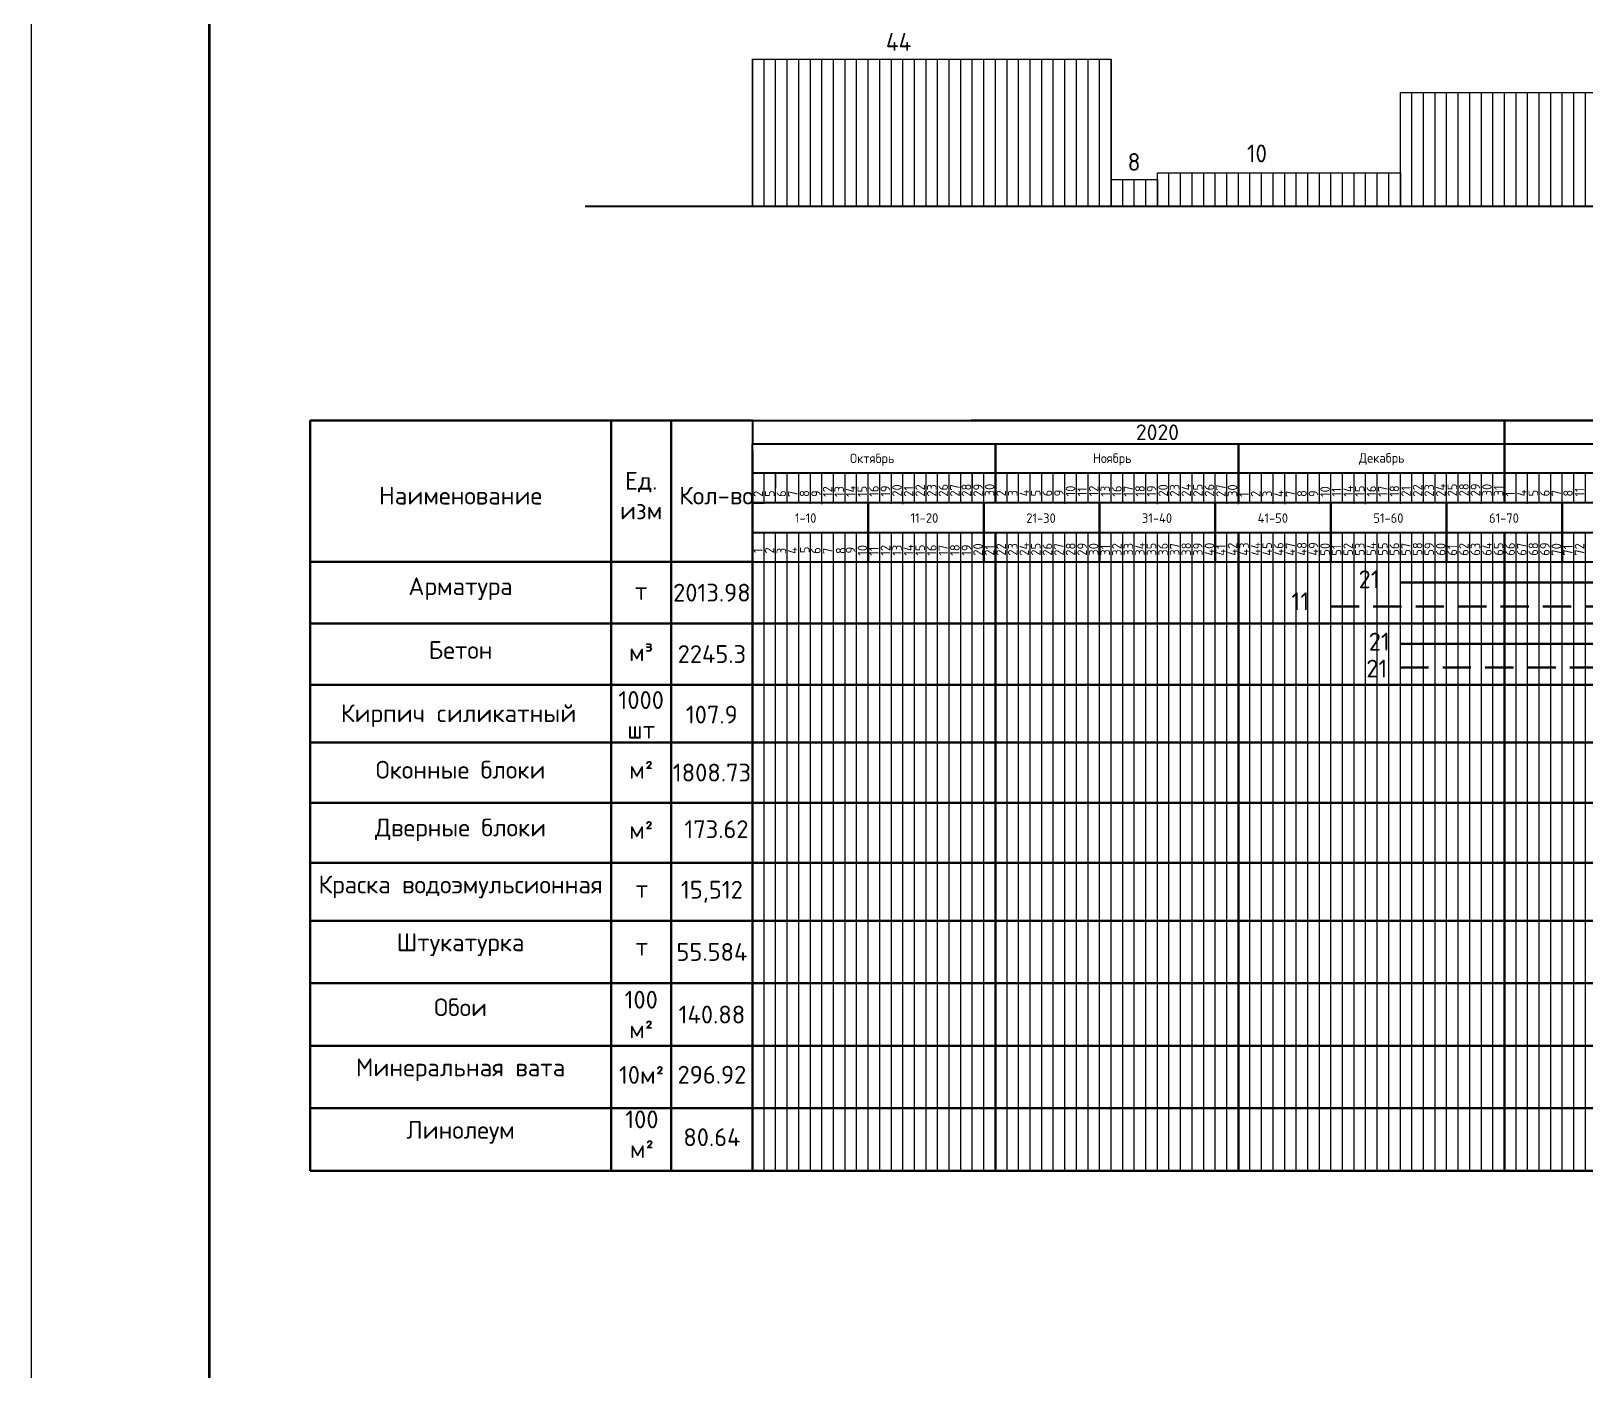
# Model space of a CAD drawing. Header units: millimetres. Extents: x -782 to 10910, y 3841 to 9763.
# Drawn here: x 3175.9 to 3350.6, y 8183.1 to 8333.7 of the extents above; entities that cross this region are included whole.
import ezdxf

# ---------------------------------------------------------------- set-up
doc = ezdxf.new("R2010")
doc.units = ezdxf.units.MM
doc.linetypes.add('HIDDEN2', pattern=[4.7625, 3.175, -1.5875])
doc.layers.add('05', color=7, linetype='Continuous', lineweight=50)
doc.layers.add('1STAIR2D', color=30, linetype='Continuous')
doc.layers.add('A0-08', color=101, linetype='Continuous')
doc.styles.add('GOST-2.304_Type-B', font='GOST_Common.ttf')
doc.styles.add('Isocpeur', font='isocpeur.ttf')
doc.styles.get("Standard").update_dxf_attribs({"font": 'isocpeur.ttf'})

msp = doc.modelspace()

# ---------------------------------------------------------------- linework, layer by layer
at = {"lineweight": 25}
for p, q in [((3256.981601, 8330.549791), (3256.981601, 8314.049791)), ((3258.281601, 8314.049791), (3258.281601, 8330.549791)), ((3259.581601, 8314.049791), (3259.581601, 8330.549791)), ((3260.881601, 8314.049791), (3260.881601, 8330.549791)), ((3262.181601, 8314.049791), (3262.181601, 8330.549791)), ((3263.481601, 8314.049791), (3263.481601, 8330.549791)), ((3264.781601, 8314.049791), (3264.781601, 8330.549791)), ((3266.081601, 8314.049791), (3266.081601, 8330.549791)), ((3267.381601, 8314.049791), (3267.381601, 8330.549791)), ((3268.681601, 8314.049791), (3268.681601, 8330.549791)), ((3269.981601, 8314.049791), (3269.981601, 8330.549791)), ((3271.281601, 8314.049791), (3271.281601, 8330.549791)), ((3272.581601, 8314.049791), (3272.581601, 8330.549791)), ((3273.881601, 8314.049791), (3273.881601, 8330.549791)), ((3275.181601, 8314.049791), (3275.181601, 8330.549791)), ((3276.481601, 8314.049791), (3276.481601, 8330.549791)), ((3277.781601, 8314.049791), (3277.781601, 8330.549791)), ((3279.081601, 8314.049791), (3279.081601, 8330.549791)), ((3280.381601, 8314.049791), (3280.381601, 8330.549791)), ((3281.681601, 8314.049791), (3281.681601, 8330.549791)), ((3282.981601, 8314.049791), (3282.981601, 8330.549791)), ((3284.281601, 8314.049791), (3284.281601, 8330.549791)), ((3285.581601, 8314.049791), (3285.581601, 8330.549791)), ((3286.881601, 8314.049791), (3286.881601, 8330.549791)), ((3288.181601, 8314.049791), (3288.181601, 8330.549791)), ((3288.181601, 8314.049791), (3288.181601, 8330.549791)), ((3289.481601, 8314.049791), (3289.481601, 8330.549791)), ((3290.781601, 8314.049791), (3290.781601, 8330.549791)), ((3292.081601, 8314.049791), (3292.081601, 8330.549791)), ((3293.381601, 8314.049791), (3293.381601, 8330.549791)), ((3294.681601, 8314.049791), (3294.681601, 8330.549791)), ((3295.981601, 8314.049791), (3295.981601, 8330.549791)), ((3297.281601, 8314.049791), (3297.281601, 8330.549791)), ((3329.781601, 8314.049791), (3329.781601, 8326.799791)), ((3331.081601, 8314.049791), (3331.081601, 8326.799791)), ((3332.381601, 8314.049791), (3332.381601, 8326.799791)), ((3333.681601, 8314.049791), (3333.681601, 8326.799791)), ((3334.981601, 8314.049791), (3334.981601, 8326.799791)), ((3336.281601, 8314.049791), (3336.281601, 8326.799791)), ((3337.581601, 8314.049791), (3337.581601, 8326.799791)), ((3338.881601, 8314.049791), (3338.881601, 8326.799791)), ((3340.181601, 8314.049791), (3340.181601, 8326.799791)), ((3341.481601, 8314.049791), (3341.481601, 8326.799791)), ((3342.781601, 8314.049791), (3342.781601, 8326.799791)), ((3344.081601, 8314.049791), (3344.081601, 8326.799791)), ((3345.381601, 8314.049791), (3345.381601, 8326.799791)), ((3346.681601, 8314.049791), (3346.681601, 8326.799791)), ((3347.981601, 8314.049791), (3347.981601, 8326.799791)), ((3349.281601, 8314.049791), (3349.281601, 8326.799791)), ((3350.581601, 8314.049791), (3350.581601, 8326.799791)), ((3298.581601, 8314.049791), (3298.581601, 8317.049791)), ((3299.881601, 8314.049791), (3299.881601, 8317.049791)), ((3301.181601, 8314.049791), (3301.181601, 8317.049791)), ((3302.481601, 8314.049791), (3302.481601, 8317.799791)), ((3303.781601, 8314.049791), (3303.781601, 8317.799791)), ((3303.781601, 8314.049791), (3303.781601, 8317.799791)), ((3305.081601, 8314.049791), (3305.081601, 8317.799791)), ((3306.381601, 8314.049791), (3306.381601, 8317.799791)), ((3307.681601, 8314.049791), (3307.681601, 8317.799791)), ((3308.981601, 8314.049791), (3308.981601, 8317.799791)), ((3310.281601, 8314.049791), (3310.281601, 8317.799791)), ((3311.581601, 8314.049791), (3311.581601, 8317.799791)), ((3312.881601, 8314.049791), (3312.881601, 8317.799791)), ((3314.181601, 8314.049791), (3314.181601, 8317.799791)), ((3315.481601, 8314.049791), (3315.481601, 8317.799791)), ((3316.781601, 8314.049791), (3316.781601, 8317.799791)), ((3318.081601, 8314.049791), (3318.081601, 8317.799791)), ((3319.381601, 8314.049791), (3319.381601, 8317.799791)), ((3320.681601, 8314.049791), (3320.681601, 8317.799791)), ((3321.981601, 8314.049791), (3321.981601, 8317.799791)), ((3323.281601, 8314.049791), (3323.281601, 8317.799791)), ((3324.581601, 8314.049791), (3324.581601, 8317.799791)), ((3325.881601, 8314.049791), (3325.881601, 8317.799791)), ((3327.181601, 8314.049791), (3327.181601, 8317.799791)), ((3328.481601, 8314.049791), (3328.481601, 8317.799791)), ((3256.982794, 8280.625068), (3256.982794, 8283.949251)), ((3258.282794, 8280.615172), (3258.282794, 8283.939354)), ((3259.582731, 8280.70434), (3259.582731, 8284.028522)), ((3260.882794, 8280.615172), (3260.882794, 8283.939354)), ((3262.182731, 8280.70434), (3262.182731, 8284.028522)), ((3262.182794, 8280.615172), (3262.182794, 8283.939354)), ((3263.482731, 8280.70434), (3263.482731, 8284.028522)), ((3263.482794, 8280.584402), (3263.482794, 8283.908584)), ((3264.782731, 8280.673569), (3264.782731, 8283.997751)), ((3264.782794, 8280.553631), (3264.782794, 8283.877813)), ((3266.082731, 8280.642798), (3266.082731, 8283.966981)), ((3267.382731, 8280.615345), (3267.382731, 8283.939527)), ((3268.682667, 8280.72207), (3268.682667, 8284.046252)), ((3269.982731, 8280.615345), (3269.982731, 8283.939527)), ((3271.282667, 8280.72207), (3271.282667, 8284.046252)), ((3271.282731, 8280.615345), (3271.282731, 8283.939527)), ((3272.582667, 8280.72207), (3272.582667, 8284.046252)), ((3272.582731, 8280.584574), (3272.582731, 8283.908756)), ((3273.882667, 8280.691299), (3273.882667, 8284.015481)), ((3273.882731, 8280.553803), (3273.882731, 8283.877986)), ((3275.182667, 8280.660528), (3275.182667, 8283.98471)), ((3276.482668, 8280.633075), (3276.482668, 8283.957257)), ((3277.782605, 8280.722242), (3277.782605, 8284.046424)), ((3279.082668, 8280.633075), (3279.082668, 8283.957257)), ((3280.382605, 8280.722242), (3280.382605, 8284.046424)), ((3280.382668, 8280.633075), (3280.382668, 8283.957257)), ((3281.682605, 8280.722242), (3281.682605, 8284.046424)), ((3281.682668, 8280.602304), (3281.682668, 8283.926486)), ((3282.982605, 8280.691471), (3282.982605, 8284.015654)), ((3282.982668, 8280.571533), (3282.982668, 8283.895716)), ((3284.282605, 8280.660701), (3284.282605, 8283.984883)), ((3285.582605, 8280.650805), (3285.582605, 8283.974987)), ((3286.882542, 8280.739972), (3286.882542, 8284.064154)), ((3288.182605, 8280.650805), (3288.182605, 8283.974987)), ((3289.482542, 8280.739972), (3289.482542, 8284.064154)), ((3289.482605, 8280.650805), (3289.482605, 8283.974987)), ((3290.782542, 8280.739972), (3290.782542, 8284.064154)), ((3290.782605, 8280.620034), (3290.782605, 8283.944216)), ((3292.082542, 8280.709201), (3292.082542, 8284.033384)), ((3292.082605, 8280.589263), (3292.082605, 8283.913446)), ((3293.382542, 8280.678431), (3293.382542, 8284.002613)), ((3294.682542, 8280.650977), (3294.682542, 8283.975159)), ((3295.982481, 8280.617242), (3295.982481, 8283.941425)), ((3297.282542, 8280.650977), (3297.282542, 8283.975159)), ((3298.582481, 8280.617242), (3298.582481, 8283.941425)), ((3298.582542, 8280.650977), (3298.582542, 8283.975159)), ((3299.882481, 8280.617242), (3299.882481, 8283.941425)), ((3299.882542, 8280.620207), (3299.882542, 8283.944389)), ((3301.182481, 8280.586472), (3301.182481, 8283.910654)), ((3301.182542, 8280.589436), (3301.182542, 8283.913618)), ((3302.482481, 8280.555701), (3302.482481, 8283.879883)), ((3303.782479, 8280.668707), (3303.782479, 8283.992889)), ((3305.082419, 8280.617415), (3305.082419, 8283.941597)), ((3306.382479, 8280.668707), (3306.382479, 8283.992889)), ((3307.682419, 8280.617415), (3307.682419, 8283.941597)), ((3307.682479, 8280.707445), (3307.682479, 8284.031627)), ((3307.682479, 8280.668707), (3307.682479, 8283.992889)), ((3308.982419, 8280.617415), (3308.982419, 8283.941597)), ((3308.982479, 8280.637937), (3308.982479, 8283.962119)), ((3310.282419, 8280.586644), (3310.282419, 8283.910827)), ((3310.282479, 8280.615172), (3310.282479, 8283.939354)), ((3311.582419, 8280.555874), (3311.582419, 8283.880056)), ((3312.882479, 8280.615172), (3312.882479, 8283.939354)), ((3314.182355, 8280.635145), (3314.182355, 8283.959327)), ((3314.182479, 8280.615172), (3314.182479, 8283.939354)), ((3315.482479, 8280.584402), (3315.482479, 8283.908584)), ((3316.782355, 8280.635145), (3316.782355, 8283.959327)), ((3316.782479, 8280.553631), (3316.782479, 8283.877813)), ((3318.082355, 8280.635145), (3318.082355, 8283.959327)), ((3319.382355, 8280.604374), (3319.382355, 8283.928557)), ((3319.382416, 8280.615345), (3319.382416, 8283.939527)), ((3320.682355, 8280.573604), (3320.682355, 8283.897786)), ((3321.982416, 8280.615345), (3321.982416, 8283.939527)), ((3323.282292, 8280.652875), (3323.282292, 8283.977057)), ((3323.282416, 8280.615345), (3323.282416, 8283.939527)), ((3324.582416, 8280.584574), (3324.582416, 8283.908756)), ((3325.882292, 8280.652875), (3325.882292, 8283.977057)), ((3325.882416, 8280.553803), (3325.882416, 8283.877986)), ((3327.182292, 8280.652875), (3327.182292, 8283.977057)), ((3328.482292, 8280.622104), (3328.482292, 8283.946286)), ((3328.482353, 8280.633075), (3328.482353, 8283.957257)), ((3329.782292, 8280.591334), (3329.782292, 8283.915516)), ((3331.082353, 8280.633075), (3331.082353, 8283.957257)), ((3332.38223, 8280.653047), (3332.38223, 8283.97723)), ((3332.382353, 8280.633075), (3332.382353, 8283.957257)), ((3333.682353, 8280.602304), (3333.682353, 8283.926486)), ((3334.98223, 8280.653047), (3334.98223, 8283.97723)), ((3334.982353, 8280.571533), (3334.982353, 8283.895716)), ((3336.28223, 8280.653047), (3336.28223, 8283.97723)), ((3337.58223, 8280.622277), (3337.58223, 8283.946459)), ((3337.58229, 8280.650805), (3337.58229, 8283.974987)), ((3338.88223, 8280.591506), (3338.88223, 8283.915688)), ((3340.18229, 8280.650805), (3340.18229, 8283.974987)), ((3341.482167, 8280.670777), (3341.482167, 8283.99496)), ((3341.48229, 8280.650805), (3341.48229, 8283.974987)), ((3342.78229, 8280.620034), (3342.78229, 8283.944216)), ((3344.082167, 8280.670777), (3344.082167, 8283.99496)), ((3344.08229, 8280.589263), (3344.08229, 8283.913446)), ((3345.382167, 8280.670777), (3345.382167, 8283.99496)), ((3346.682167, 8280.640007), (3346.682167, 8283.964189)), ((3346.682227, 8280.650977), (3346.682227, 8283.975159)), ((3347.982167, 8280.609236), (3347.982167, 8283.933418)), ((3349.282227, 8280.650977), (3349.282227, 8283.975159)), ((3350.582105, 8280.618278), (3350.582105, 8283.94246)), ((3350.582227, 8280.650977), (3350.582227, 8283.975159)), ((3256.981601, 8280.645943), (3258.281601, 8280.645943)), ((3256.981601, 8277.352531), (3258.281601, 8277.352531)), ((3256.981601, 8277.337146), (3256.981601, 8205.604193)), ((3258.281601, 8274.028349), (3258.281601, 8277.352531)), ((3258.281601, 8274.028349), (3258.281601, 8277.352531)), ((3258.281601, 8205.604197), (3258.281601, 8277.337146)), ((3259.581601, 8274.028349), (3259.581601, 8277.352531)), ((3259.581601, 8274.028349), (3259.581601, 8277.352531)), ((3259.581601, 8205.604202), (3259.581601, 8277.337146)), ((3260.881601, 8274.028349), (3260.881601, 8277.367917)), ((3260.881601, 8205.604207), (3260.881601, 8277.337146)), ((3262.181601, 8274.012964), (3262.181601, 8277.337146)), ((3262.181601, 8274.012964), (3262.181601, 8277.337146)), ((3262.181601, 8205.604212), (3262.181601, 8277.337146)), ((3263.481601, 8274.012964), (3263.481601, 8277.337146)), ((3263.481601, 8274.012964), (3263.481601, 8277.337146)), ((3263.481601, 8205.604217), (3263.481601, 8277.337146)), ((3264.781601, 8274.012964), (3264.781601, 8277.352531)), ((3264.781601, 8205.604221), (3264.781601, 8277.337146)), ((3266.081601, 8274.028349), (3266.081601, 8277.352531)), ((3266.081601, 8274.028349), (3266.081601, 8277.352531)), ((3266.081601, 8205.604226), (3266.081601, 8277.337146)), ((3267.381601, 8274.028349), (3267.381601, 8277.352531)), ((3267.381601, 8274.028349), (3267.381601, 8277.352531)), ((3267.381601, 8205.604231), (3267.381601, 8277.337146)), ((3268.681601, 8274.028349), (3268.681601, 8277.367917)), ((3268.681601, 8205.604236), (3268.681601, 8277.337146)), ((3269.981601, 8274.028349), (3269.981601, 8277.352531)), ((3269.981601, 8205.604241), (3269.981601, 8277.337146)), ((3271.281601, 8274.028349), (3271.281601, 8277.352531)), ((3271.281601, 8274.028349), (3271.281601, 8277.352531)), ((3271.281601, 8205.604246), (3271.281601, 8277.337146)), ((3272.581601, 8274.028349), (3272.581601, 8277.367917)), ((3272.581601, 8205.60425), (3272.581601, 8277.337146)), ((3273.881601, 8274.028349), (3273.881601, 8277.352531)), ((3273.881601, 8274.028349), (3273.881601, 8277.352531)), ((3273.881601, 8205.604255), (3273.881601, 8277.337146)), ((3275.181601, 8274.028349), (3275.181601, 8277.352531)), ((3275.181601, 8274.028349), (3275.181601, 8277.352531)), ((3275.181601, 8205.60426), (3275.181601, 8277.337146)), ((3276.481601, 8274.028349), (3276.481601, 8277.367917)), ((3276.481601, 8205.604265), (3276.481601, 8277.337146)), ((3277.781601, 8274.028349), (3277.781601, 8277.352531)), ((3277.781601, 8274.028349), (3277.781601, 8277.352531)), ((3277.781601, 8205.60427), (3277.781601, 8277.337146)), ((3279.081601, 8274.028349), (3279.081601, 8277.352531)), ((3279.081601, 8274.028349), (3279.081601, 8277.352531)), ((3279.081601, 8205.604274), (3279.081601, 8277.337146)), ((3280.381601, 8274.028349), (3280.381601, 8277.367917)), ((3280.381601, 8205.604279), (3280.381601, 8277.337146)), ((3281.681601, 8274.012964), (3281.681601, 8277.337146)), ((3281.681601, 8274.012964), (3281.681601, 8277.337146)), ((3281.681601, 8205.604284), (3281.681601, 8277.337146)), ((3282.981601, 8274.012964), (3282.981601, 8277.337146)), ((3282.981601, 8205.604289), (3282.981601, 8277.337146)), ((3284.281601, 8274.012964), (3284.281601, 8277.352531)), ((3284.281601, 8205.604294), (3284.281601, 8277.337146)), ((3285.581601, 8205.604299), (3285.581601, 8277.337146)), ((3285.581601, 8273.997579), (3285.581601, 8277.321761)), ((3285.581601, 8273.997579), (3285.581601, 8277.321761)), ((3286.881601, 8205.604303), (3286.881601, 8277.337146)), ((3286.881601, 8273.997579), (3286.881601, 8277.321761)), ((3286.881601, 8273.997579), (3286.881601, 8277.321761)), ((3288.181601, 8273.997579), (3288.181601, 8277.337146)), ((3288.181601, 8205.604308), (3288.181601, 8277.337146)), ((3288.181601, 8205.604308), (3288.181601, 8277.337146)), ((3289.481601, 8274.012964), (3289.481601, 8277.337146)), ((3289.481601, 8274.012964), (3289.481601, 8277.337146)), ((3289.481601, 8205.604313), (3289.481601, 8277.337146)), ((3290.781601, 8274.012964), (3290.781601, 8277.337146)), ((3290.781601, 8274.012964), (3290.781601, 8277.337146)), ((3290.781601, 8205.604318), (3290.781601, 8277.337146)), ((3292.081601, 8274.012964), (3292.081601, 8277.352531)), ((3292.081601, 8205.604323), (3292.081601, 8277.337146)), ((3293.381601, 8274.012964), (3293.381601, 8277.337146)), ((3293.381601, 8274.012964), (3293.381601, 8277.337146)), ((3293.381601, 8205.604327), (3293.381601, 8277.337146)), ((3294.681601, 8274.012964), (3294.681601, 8277.337146)), ((3294.681601, 8274.012964), (3294.681601, 8277.337146)), ((3294.681601, 8205.604332), (3294.681601, 8277.337146)), ((3295.981601, 8205.604337), (3295.981601, 8277.337146)), ((3297.281601, 8274.012964), (3297.281601, 8277.337146)), ((3297.281601, 8274.012964), (3297.281601, 8277.337146)), ((3297.281601, 8205.604342), (3297.281601, 8277.337146)), ((3298.581601, 8274.012964), (3298.581601, 8277.337146)), ((3298.581601, 8274.012964), (3298.581601, 8277.337146)), ((3298.581601, 8205.604347), (3298.581601, 8277.337146)), ((3299.881601, 8274.012964), (3299.881601, 8277.352531)), ((3299.881601, 8205.604352), (3299.881601, 8277.337146)), ((3301.181601, 8274.012964), (3301.181601, 8277.337146)), ((3301.181601, 8274.012964), (3301.181601, 8277.337146)), ((3301.181601, 8205.604356), (3301.181601, 8277.337146)), ((3302.481601, 8274.012964), (3302.481601, 8277.337146)), ((3302.481601, 8274.012964), (3302.481601, 8277.337146)), ((3302.481601, 8205.604361), (3302.481601, 8277.337146)), ((3303.781601, 8274.012964), (3303.781601, 8277.352531)), ((3303.781601, 8205.604366), (3303.781601, 8277.337146)), ((3303.781601, 8205.604366), (3303.781601, 8277.337146)), ((3305.081601, 8205.604371), (3305.081601, 8277.337146)), ((3305.081601, 8273.997579), (3305.081601, 8277.321761)), ((3305.081601, 8273.997579), (3305.081601, 8277.321761)), ((3306.381601, 8205.604376), (3306.381601, 8277.337146)), ((3306.381601, 8273.997579), (3306.381601, 8277.321761)), ((3306.381601, 8273.997579), (3306.381601, 8277.321761)), ((3307.681601, 8273.997579), (3307.681601, 8277.337146)), ((3307.681601, 8205.60438), (3307.681601, 8277.337146)), ((3308.981601, 8205.604385), (3308.981601, 8277.337146)), ((3308.981601, 8273.982193), (3308.981601, 8277.306375)), ((3310.281601, 8205.60439), (3310.281601, 8277.337146)), ((3310.281601, 8273.982193), (3310.281601, 8277.306375)), ((3310.281601, 8273.982193), (3310.281601, 8277.306375)), ((3311.581601, 8205.604395), (3311.581601, 8277.337146)), ((3311.581601, 8273.982193), (3311.581601, 8277.321761)), ((3312.881601, 8205.6044), (3312.881601, 8277.337146)), ((3312.881601, 8273.997579), (3312.881601, 8277.321761)), ((3312.881601, 8273.997579), (3312.881601, 8277.321761)), ((3314.181601, 8205.604405), (3314.181601, 8277.337146)), ((3314.181601, 8273.997579), (3314.181601, 8277.321761)), ((3314.181601, 8273.997579), (3314.181601, 8277.321761)), ((3315.481601, 8273.997579), (3315.481601, 8277.337146)), ((3315.481601, 8205.604409), (3315.481601, 8277.337146)), ((3316.781601, 8205.604414), (3316.781601, 8277.337146)), ((3316.781601, 8273.997579), (3316.781601, 8277.321761)), ((3316.781601, 8273.997579), (3316.781601, 8277.321761)), ((3318.081601, 8205.604419), (3318.081601, 8277.337146)), ((3318.081601, 8273.997579), (3318.081601, 8277.321761)), ((3318.081601, 8273.997579), (3318.081601, 8277.321761)), ((3319.381601, 8273.997579), (3319.381601, 8277.337146)), ((3319.381601, 8205.604424), (3319.381601, 8277.337146)), ((3320.681601, 8205.604429), (3320.681601, 8277.337146)), ((3320.681601, 8273.997579), (3320.681601, 8277.321761)), ((3320.681601, 8273.997579), (3320.681601, 8277.321761)), ((3321.981601, 8205.604433), (3321.981601, 8277.337146)), ((3321.981601, 8273.997579), (3321.981601, 8277.321761)), ((3323.281601, 8273.997579), (3323.281601, 8277.337146)), ((3323.281601, 8205.604438), (3323.281601, 8277.337146)), ((3324.581601, 8205.604443), (3324.581601, 8277.337146)), ((3324.581601, 8273.997579), (3324.581601, 8277.321761)), ((3324.581601, 8273.997579), (3324.581601, 8277.321761)), ((3325.881601, 8205.604448), (3325.881601, 8277.337146)), ((3325.881601, 8273.997579), (3325.881601, 8277.321761)), ((3325.881601, 8273.997579), (3325.881601, 8277.321761)), ((3327.181601, 8273.997579), (3327.181601, 8277.337146)), ((3327.181601, 8205.604453), (3327.181601, 8277.337146)), ((3328.481601, 8274.028349), (3328.481601, 8277.352531)), ((3328.481601, 8274.028349), (3328.481601, 8277.352531)), ((3328.481601, 8205.604458), (3328.481601, 8277.337146)), ((3329.781601, 8274.028349), (3329.781601, 8277.352531)), ((3329.781601, 8274.028349), (3329.781601, 8277.352531)), ((3329.781601, 8205.604462), (3329.781601, 8277.337146)), ((3331.081601, 8274.028349), (3331.081601, 8277.367917)), ((3331.081601, 8205.604467), (3331.081601, 8277.337146)), ((3332.381601, 8274.012964), (3332.381601, 8277.337146)), ((3332.381601, 8274.012964), (3332.381601, 8277.337146)), ((3332.381601, 8205.604472), (3332.381601, 8277.337146)), ((3333.681601, 8274.012964), (3333.681601, 8277.337146)), ((3333.681601, 8274.012964), (3333.681601, 8277.337146)), ((3333.681601, 8205.604477), (3333.681601, 8277.337146)), ((3334.981601, 8205.604482), (3334.981601, 8277.337146)), ((3336.281601, 8274.028349), (3336.281601, 8277.352531)), ((3336.281601, 8274.028349), (3336.281601, 8277.352531)), ((3336.281601, 8205.604486), (3336.281601, 8277.337146)), ((3337.581601, 8274.028349), (3337.581601, 8277.352531)), ((3337.581601, 8274.028349), (3337.581601, 8277.352531)), ((3337.581601, 8205.604491), (3337.581601, 8277.337146)), ((3338.881601, 8274.028349), (3338.881601, 8277.367917)), ((3338.881601, 8205.604496), (3338.881601, 8277.337146)), ((3340.181601, 8274.028349), (3340.181601, 8277.352531)), ((3340.181601, 8274.028349), (3340.181601, 8277.352531)), ((3340.181601, 8205.604501), (3340.181601, 8277.337146)), ((3341.481601, 8274.028349), (3341.481601, 8277.352531)), ((3341.481601, 8274.028349), (3341.481601, 8277.352531)), ((3341.481601, 8205.604506), (3341.481601, 8277.337146)), ((3342.781601, 8274.028349), (3342.781601, 8277.367917)), ((3342.781601, 8205.604511), (3342.781601, 8277.337146)), ((3344.081601, 8274.028349), (3344.081601, 8277.352531)), ((3344.081601, 8274.028349), (3344.081601, 8277.352531)), ((3344.081601, 8205.604515), (3344.081601, 8277.337146)), ((3345.381601, 8274.028349), (3345.381601, 8277.352531)), ((3345.381601, 8274.028349), (3345.381601, 8277.352531)), ((3345.381601, 8205.60452), (3345.381601, 8277.337146)), ((3346.681601, 8274.028349), (3346.681601, 8277.367917)), ((3346.681601, 8205.604525), (3346.681601, 8277.337146)), ((3347.981601, 8274.028349), (3347.981601, 8277.352531)), ((3347.981601, 8205.60453), (3347.981601, 8277.337146)), ((3349.281601, 8274.028349), (3349.281601, 8277.352531)), ((3349.281601, 8274.028349), (3349.281601, 8277.352531)), ((3349.281601, 8205.604535), (3349.281601, 8277.337146)), ((3350.581601, 8274.028349), (3350.581601, 8277.367917)), ((3350.581601, 8205.604539), (3350.581601, 8277.337146))]:
    msp.add_line(p, q, dxfattribs=at)
at = {"lineweight": -3}
for p, q in [((3256.981601, 8314.049791), (3256.981601, 8330.549791)), ((3256.981601, 8330.549791), (3297.281601, 8330.549791)), ((3297.281601, 8330.549791), (3297.281601, 8314.049791)), ((3329.781601, 8314.049791), (3329.781601, 8326.799791)), ((3329.781601, 8326.799791), (3392.181601, 8326.799791)), ((3297.281601, 8314.049791), (3297.281601, 8317.049791)), ((3297.281601, 8317.049791), (3302.481601, 8317.049791)), ((3302.481601, 8314.049791), (3302.481601, 8317.799791)), ((3302.481601, 8317.799791), (3329.781601, 8317.799791)), ((3302.481601, 8317.049791), (3302.481601, 8314.049791)), ((3329.781601, 8317.799791), (3329.781601, 8314.049791)), ((3256.982794, 8280.738216), (3256.983574, 8284.057884)), ((3258.282731, 8280.73511), (3258.282667, 8284.061637)), ((3259.582794, 8280.645943), (3259.583574, 8283.965612)), ((3260.882731, 8280.73511), (3260.883511, 8284.054779)), ((3266.082731, 8280.663673), (3266.082667, 8283.9902)), ((3267.382667, 8280.75284), (3267.382604, 8284.079367)), ((3268.682731, 8280.646115), (3268.683511, 8283.965784)), ((3269.982667, 8280.75284), (3269.983448, 8284.072509)), ((3275.182668, 8280.663845), (3275.182605, 8283.990372)), ((3276.482604, 8280.77057), (3276.482541, 8284.097097)), ((3277.782668, 8280.663845), (3277.783448, 8283.983514)), ((3279.082605, 8280.753013), (3279.083385, 8284.072681)), ((3281.682668, 8280.676886), (3281.683449, 8283.996555)), ((3284.282605, 8280.681575), (3284.282542, 8284.008102)), ((3285.582542, 8280.770743), (3285.582479, 8284.09727)), ((3286.882605, 8280.681575), (3286.883385, 8284.001244)), ((3288.182542, 8280.770743), (3288.183322, 8284.090411)), ((3293.382542, 8280.699305), (3293.382479, 8284.025832)), ((3294.682479, 8280.788473), (3294.682416, 8284.115)), ((3294.682542, 8280.712519), (3294.683322, 8284.032187)), ((3295.982542, 8280.681748), (3295.983322, 8284.001417)), ((3297.282481, 8280.648013), (3297.283262, 8283.967682)), ((3302.482479, 8280.699478), (3302.482416, 8284.026005)), ((3303.782418, 8280.665743), (3303.782355, 8283.99227)), ((3305.082479, 8280.699478), (3305.083259, 8284.019147)), ((3306.382419, 8280.648186), (3306.383199, 8283.967854)), ((3307.682479, 8280.68192), (3307.68326, 8284.001589)), ((3308.982479, 8280.738216), (3308.983259, 8284.057884)), ((3311.582479, 8280.645943), (3311.583259, 8283.965612)), ((3312.882355, 8280.665916), (3312.882292, 8283.992442)), ((3315.482355, 8280.665916), (3315.483136, 8283.985584)), ((3318.082416, 8280.663673), (3318.082353, 8283.9902)), ((3320.682416, 8280.646115), (3320.683197, 8283.965784)), ((3321.982292, 8280.683646), (3321.982229, 8284.010172)), ((3324.582292, 8280.683646), (3324.583073, 8284.003314)), ((3327.182353, 8280.663845), (3327.18229, 8283.990372)), ((3329.782353, 8280.663845), (3329.783134, 8283.983514)), ((3331.082229, 8280.701376), (3331.082166, 8284.027902)), ((3333.68223, 8280.683818), (3333.68301, 8284.003487)), ((3333.682353, 8280.676886), (3333.683134, 8283.996555)), ((3336.28229, 8280.681575), (3336.282227, 8284.008102)), ((3338.88229, 8280.681575), (3338.883071, 8284.001244)), ((3340.182167, 8280.701548), (3340.182104, 8284.028075)), ((3342.782167, 8280.701548), (3342.782947, 8284.021217)), ((3345.382227, 8280.699305), (3345.382164, 8284.025832)), ((3346.682227, 8280.712519), (3346.683008, 8284.032187)), ((3347.982227, 8280.681748), (3347.983008, 8284.001417)), ((3349.282104, 8280.719278), (3349.28204, 8284.045805))]:
    msp.add_line(p, q, dxfattribs=at)
at = {"color": 0, "lineweight": 40, "ltscale": 0.01}
msp.add_line((3238.178816, 8314.049791), (3974.24584, 8314.049791), dxfattribs=at)
at = {"lineweight": 50}
for p, q in [((3207.26283, 8289.948506), (3256.981601, 8289.948506)), ((3207.263117, 8289.948506), (3207.263117, 8205.604008)), ((3241.088115, 8289.948506), (3241.088115, 8205.604008)), ((3247.853172, 8289.948506), (3247.853172, 8205.604008)), ((3341.482254, 8280.697258), (3341.482254, 8289.948506)), ((3284.282605, 8280.652692), (3284.282605, 8287.312206)), ((3311.583347, 8280.66791), (3311.583347, 8287.327425)), ((3256.981601, 8205.604193), (3256.981601, 8286.655094)), ((3256.981601, 8205.604193), (3256.981601, 8284.883558)), ((3256.981601, 8280.320204), (3256.981601, 8205.604008)), ((3269.981601, 8274.028349), (3269.981601, 8280.645943)), ((3282.981601, 8274.012964), (3282.981601, 8280.645943)), ((3295.981601, 8274.012964), (3295.981601, 8280.645943)), ((3308.981601, 8273.982193), (3308.981601, 8280.645943)), ((3321.981601, 8273.997579), (3321.981601, 8280.645943)), ((3334.981601, 8274.012964), (3334.981601, 8280.645943)), ((3347.981601, 8274.028349), (3347.981601, 8280.645943)), ((3284.281601, 8277.337146), (3284.282883, 8205.604294)), ((3311.582345, 8277.337146), (3311.583626, 8205.604294)), ((3341.481288, 8277.337146), (3341.482569, 8205.604294)), ((3207.26283, 8274.043735), (3256.981601, 8274.043735)), ((3329.781601, 8271.723665), (3671.681601, 8271.723665)), ((3207.263072, 8267.141568), (3997.981601, 8267.144808)), ((3329.78163, 8264.837386), (3671.68163, 8264.837386)), ((3207.263041, 8260.239402), (3997.981601, 8260.239402)), ((3207.263072, 8253.748564), (3997.981601, 8253.748564)), ((3207.263072, 8246.983507), (3997.981601, 8246.983507)), ((3207.263072, 8240.21845), (3997.981601, 8240.22138)), ((3207.263072, 8240.21845), (3997.981601, 8240.22138)), ((3207.263072, 8233.716445), (3997.981601, 8233.716445)), ((3207.263072, 8226.688336), (3997.981601, 8226.691275)), ((3207.263072, 8226.688336), (3997.981601, 8226.691275)), ((3207.263072, 8219.660227), (3997.981601, 8219.660227)), ((3207.263072, 8219.660227), (3997.981601, 8219.660227)), ((3207.263072, 8212.632118), (3997.981601, 8212.635048)), ((3207.263072, 8212.632118), (3997.981601, 8212.635048)), ((3207.263072, 8212.632118), (3997.981601, 8212.632118)), ((3207.26283, 8205.604008), (3997.981601, 8205.606947)), ((3207.26283, 8205.604008), (3997.981601, 8205.606947)), ((3207.26283, 8205.604008), (3997.981601, 8205.606947)), ((3207.26283, 8205.604008), (3997.981601, 8205.606947))]:
    msp.add_line(p, q, dxfattribs=at)
at = {"lineweight": 30}
msp.add_line((3256.981601, 8274.043735), (3256.981601, 8265.089911), dxfattribs=at)
at = {"linetype": 'HIDDEN2', "lineweight": 50}
for p, q in [((3321.981601, 8269.053034), (3666.481601, 8269.053034)), ((3329.781601, 8262.166755), (3671.681601, 8262.166755))]:
    msp.add_line(p, q, dxfattribs=at)
at = {"layer": '05'}
msp.add_line((3281.548041, 8289.948506), (3410.631699, 8289.948506), dxfattribs=at)
at = {"layer": '1STAIR2D', "color": 0}
msp.add_line((3175.912801, 8626.512194), (3175.912801, 8032.512194), dxfattribs=at)
at = {"layer": '1STAIR2D', "color": 0, "lineweight": 100}
msp.add_line((3195.912801, 8621.512194), (3195.912801, 8037.512194), dxfattribs=at)
at = {"layer": 'A0-08', "color": 0, "lineweight": 40}
for p, q in [((3256.981601, 8289.948506), (3256.981601, 8287.327425)), ((3256.981601, 8289.948506), (3997.981601, 8289.948506)), ((3256.981601, 8289.948506), (3997.981601, 8289.948506)), ((3281.548041, 8289.948506), (3997.981601, 8289.948506)), ((3310.466995, 8289.948506), (3997.981601, 8289.948506)), ((3256.981601, 8280.645943), (3256.981601, 8287.327425)), ((3256.981601, 8287.327425), (3997.981601, 8287.327425)), ((3256.981601, 8274.043735), (3256.981601, 8283.95474)), ((3256.983574, 8284.057884), (3997.983574, 8284.057884)), ((3256.981601, 8280.645943), (3256.981601, 8277.337146)), ((3256.982794, 8280.738216), (3997.982794, 8280.738216)), ((3256.981601, 8277.352531), (3256.981601, 8274.043735)), ((3256.981601, 8277.337146), (3997.981601, 8277.337146)), ((3256.981601, 8274.043735), (3997.981601, 8274.043735))]:
    msp.add_line(p, q, dxfattribs=at)
at = {"layer": 'A0-08', "color": 0, "lineweight": 25}
for p, q in [((3256.981601, 8277.337146), (3258.691574, 8277.337146)), ((3256.981601, 8277.337146), (3258.691574, 8277.337146)), ((3257.559201, 8277.337146), (3259.269173, 8277.337146)), ((3256.981601, 8274.043735), (3258.691574, 8274.043735)), ((3256.981601, 8274.043735), (3258.691574, 8274.043735)), ((3257.559201, 8274.043735), (3259.269173, 8274.043735)), ((3275.791299, 8274.043735), (3552.806852, 8274.043735)), ((3275.791299, 8274.028349), (3552.806852, 8274.028349)), ((3283.542234, 8274.043735), (3552.806852, 8274.043735)), ((3283.542234, 8274.028349), (3552.806852, 8274.028349)), ((3294.600997, 8274.043735), (3295.455984, 8274.043735)), ((3294.600997, 8274.028349), (3295.455984, 8274.028349)), ((3311.254281, 8274.043735), (3552.806852, 8274.043735)), ((3311.254281, 8274.043735), (3552.806852, 8274.043735)), ((3311.254281, 8274.028349), (3552.806852, 8274.028349)), ((3311.254281, 8274.028349), (3552.806852, 8274.028349)), ((3349.200997, 8274.043735), (3350.055984, 8274.043735)), ((3349.200997, 8274.028349), (3350.055984, 8274.028349))]:
    msp.add_line(p, q, dxfattribs=at)

# ---------------------------------------------------------------- texts
msp.add_text('2020', height=1.7683557).set_placement((3300.067027, 8287.734737))
at = {"char_height": 2, "attachment_point": 5, "style": 'Isocpeur'}
for s, insert, width in [('{\\C256;Ед.\\Pизм}', (3244.470644, 8281.501029), 6.76505694), ('{\\C256;Наименование}', (3224.175473, 8281.501029), 33.82528471), ('{\\C256;Кол-во}', (3252.926965, 8281.501029), 10.14758541), ('Арматура', (3224.175428, 8271.051938), 33.82528471), ('2013.98', (3252.417366, 8270.592735), 9.12847165), ('т', (3244.470599, 8270.798315), 6.76505694), ('{\\C256;Бетон}', (3224.175473, 8264.149771), 33.82528471), ('{\\C256;м³}', (3244.470644, 8263.896149), 6.76505694), ('2245.3', (3252.417387, 8263.69067), 9.12842924), ('1000\\Pшт', (3244.4707, 8256.856873), 6.76505694), ('107.9', (3252.402349, 8256.882269), 9.15850518), ('Оконные блоки', (3224.175428, 8250.686982), 33.82528471), ('{\\C256;м²}', (3244.470599, 8250.686982), 6.76505694), ('1808.73', (3252.417364, 8250.366035), 9.12847381), ('Дверные блоки', (3224.175428, 8243.921925), 33.82528471), ('м²', (3244.470599, 8243.921912), 6.76505694), ('173.62', (3252.92692, 8244.002521), 10.14758541), ('Краска водоэмульсионная', (3224.175584, 8237.516532), 33.82528471), ('т', (3244.546898, 8237.306662), 6.76505694), ('Штукатурка', (3224.175584, 8231.014527), 33.82528471), ('т', (3244.546898, 8230.804658), 6.76505694), ('100 м²', (3244.470644, 8223.174344), 6.76505694), ('Обои', (3224.175634, 8223.986418), 33.82528471), ('Минеральная вата', (3224.175539, 8216.958309), 33.82528471), ('10м²', (3244.50875, 8216.381618), 6.8412693), ('100 м²', (3244.547, 8209.72033), 6.76505694), ('Линолеум', (3224.175686, 8209.930199), 33.82528471)]:
    msp.add_mtext(s, dxfattribs=dict(at, insert=insert, width=width))
at = {"char_height": 2, "width": 12.36883474, "attachment_point": 5}
for s, insert in [('21', (3326.272934, 8272.096324)), ('11', (3318.541178, 8269.62141)), ('21', (3327.412358, 8265.090877)), ('21', (3327.129573, 8262.059128))]:
    msp.add_mtext(s, dxfattribs=dict(at, insert=insert))
at = {"color": 85, "true_color": 0x58ba48, "insert": (3223.951114, 8256.76883), "char_height": 2, "width": 33.82528471, "attachment_point": 5, "style": 'Isocpeur'}
msp.add_mtext('{\\C256;Кирпич cиликатный}', dxfattribs=at)
at = {"lineweight": 20, "char_height": 2, "attachment_point": 5, "style": 'Isocpeur'}
for s, insert, width in [('15,512', (3252.417387, 8236.967523), 9.12842924), ('55.584', (3252.417388, 8230.202558), 9.1284312), ('140.88', (3252.417437, 8223.174357), 9.12842924), ('296.92', (3252.417342, 8216.4093), 9.12842924), ('80.64', (3252.417489, 8209.38119), 9.12842924)]:
    msp.add_mtext(s, dxfattribs=dict(at, insert=insert, width=width))
at = {"layer": 'A0-08', "color": 0, "lineweight": 25, "style": 'GOST-2.304_Type-B'}
for s, p in [('Октябрь', (3267.932259, 8285.155436)), ('Ноябрь', (3295.233002, 8285.170655)), ('Декабрь', (3325.131909, 8285.200003)), ('1-10', (3261.746272, 8278.436253)), ('11-20', (3274.746272, 8278.451638)), ('21-30', (3287.746272, 8278.436253)), ('31-40', (3300.746272, 8278.436253)), ('41-50', (3313.746272, 8278.436253)), ('51-60', (3326.746272, 8278.436253)), ('61-70', (3339.746272, 8278.436253))]:
    msp.add_text(s, height=1.0687328, dxfattribs=at).set_placement(p)
for s, height, p in [('2', 1.068733, (3258.156037, 8281.350625)), ('5', 1.068733, (3259.456037, 8281.350625)), ('6', 1.068733, (3260.756037, 8281.350625)), ('7', 1.068733, (3262.056037, 8281.350625)), ('8', 1.068733, (3263.356037, 8281.350625)), ('9', 1.068733, (3264.656037, 8281.350625)), ('12', 1.0687328, (3265.956037, 8281.350625)), ('13', 1.0687328, (3267.256037, 8281.350625)), ('14', 1.0687328, (3268.556037, 8281.350625)), ('15', 1.0687328, (3269.856037, 8281.350625)), ('16', 1.0687328, (3271.155974, 8281.381396)), ('19', 1.0687328, (3272.455974, 8281.381396)), ('20', 1.0687328, (3273.755974, 8281.381396)), ('21', 1.0687328, (3275.055974, 8281.381396)), ('22', 1.0687328, (3276.355974, 8281.381396)), ('23', 1.0687328, (3277.655974, 8281.381396)), ('26', 1.0687328, (3278.955974, 8281.381396)), ('27', 1.0687328, (3280.255974, 8281.381396)), ('28', 1.0687328, (3281.555974, 8281.381396)), ('29', 1.0687328, (3282.855974, 8281.381396)), ('30', 1.0687328, (3284.155848, 8281.417028)), ('2', 1.068733, (3285.455848, 8281.417028)), ('3', 1.068733, (3286.755848, 8281.417028)), ('4', 1.068733, (3288.055848, 8281.417028)), ('5', 1.068733, (3289.355848, 8281.417028)), ('6', 1.068733, (3290.655848, 8281.417028)), ('9', 1.068733, (3291.955848, 8281.417028)), ('10', 1.0687328, (3293.255848, 8281.417028)), ('11', 1.0687328, (3294.555848, 8281.417028)), ('12', 1.0687328, (3295.855848, 8281.417028)), ('13', 1.0687328, (3297.155785, 8281.38643)), ('16', 1.0687328, (3298.455785, 8281.38643)), ('17', 1.0687328, (3299.755785, 8281.38643)), ('18', 1.0687328, (3301.055785, 8281.38643)), ('19', 1.0687328, (3302.355785, 8281.38643)), ('20', 1.0687328, (3303.655785, 8281.38643)), ('23', 1.0687328, (3304.955785, 8281.38643)), ('24', 1.0687328, (3306.255785, 8281.38643)), ('25', 1.0687328, (3307.555785, 8281.38643)), ('26', 1.0687328, (3308.855785, 8281.38643)), ('27', 1.0687328, (3310.155722, 8281.350625)), ('30', 1.0687328, (3311.455722, 8281.350625)), ('1', 1.068733, (3312.755722, 8281.350625)), ('2', 1.068733, (3314.055722, 8281.350625)), ('3', 1.068733, (3315.355722, 8281.350625)), ('4', 1.068733, (3316.655722, 8281.350625)), ('7', 1.068733, (3317.955722, 8281.350625)), ('8', 1.068733, (3319.255722, 8281.350625)), ('9', 1.068733, (3320.555722, 8281.350625)), ('10', 1.0687328, (3321.855722, 8281.350625)), ('11', 1.0687328, (3323.155659, 8281.381396)), ('14', 1.0687328, (3324.455659, 8281.381396)), ('15', 1.0687328, (3325.755659, 8281.381396)), ('16', 1.0687328, (3327.055659, 8281.381396)), ('17', 1.0687328, (3328.355659, 8281.381396)), ('18', 1.0687328, (3329.655659, 8281.381396)), ('21', 1.0687328, (3330.955659, 8281.381396)), ('22', 1.0687328, (3332.255659, 8281.381396)), ('23', 1.0687328, (3333.555659, 8281.381396)), ('24', 1.0687328, (3334.855659, 8281.381396)), ('25', 1.0687328, (3336.155533, 8281.417028)), ('28', 1.0687328, (3337.455533, 8281.417028)), ('29', 1.0687328, (3338.755533, 8281.417028)), ('30', 1.0687328, (3340.055533, 8281.417028)), ('31', 1.0687328, (3341.355533, 8281.417028)), ('1', 1.068733, (3342.655533, 8281.417028)), ('4', 1.068733, (3343.955533, 8281.417028)), ('5', 1.068733, (3345.255533, 8281.417028)), ('6', 1.068733, (3346.555533, 8281.417028)), ('7', 1.068733, (3347.855533, 8281.417028)), ('8', 1.068733, (3349.15547, 8281.38643)), ('11', 1.0687328, (3350.45547, 8281.38643)), ('1', 1.068733, (3258.114144, 8275.061028)), ('2', 1.068733, (3259.42613, 8274.984013)), ('3', 1.068733, (3260.756479, 8274.921869)), ('4', 1.068733, (3262.016797, 8274.952941)), ('5', 1.068733, (3263.388438, 8275.033976)), ('6', 1.068733, (3264.633111, 8274.964069)), ('7', 1.068733, (3265.95814, 8274.929116)), ('8', 1.068733, (3267.422251, 8274.935172)), ('9', 1.068733, (3268.534377, 8274.997424)), ('10', 1.0687328, (3269.871022, 8274.748416)), ('11', 1.0687328, (3271.154844, 8274.748416)), ('12', 1.0687328, (3272.454844, 8274.748416)), ('13', 1.0687328, (3273.754844, 8274.748416)), ('14', 1.0687328, (3275.054844, 8274.748416)), ('15', 1.0687328, (3276.354844, 8274.748416)), ('16', 1.0687328, (3277.654844, 8274.748416)), ('17', 1.0687328, (3278.954844, 8274.748416)), ('18', 1.0687328, (3280.254844, 8274.748416)), ('19', 1.0687328, (3281.554844, 8274.748416)), ('20', 1.0687328, (3282.854844, 8274.748416)), ('21', 1.0687328, (3284.154844, 8274.748416)), ('22', 1.0687328, (3285.454844, 8274.748416)), ('23', 1.0687328, (3286.754844, 8274.748416)), ('24', 1.0687328, (3288.054844, 8274.748416)), ('25', 1.0687328, (3289.354844, 8274.748416)), ('26', 1.0687328, (3290.654844, 8274.748416)), ('27', 1.0687328, (3291.954844, 8274.748416)), ('28', 1.0687328, (3293.254844, 8274.748416)), ('29', 1.0687328, (3294.554844, 8274.748416)), ('30', 1.0687328, (3295.854844, 8274.748416)), ('31', 1.0687328, (3297.154844, 8274.748416)), ('32', 1.0687328, (3298.454844, 8274.748416)), ('33', 1.0687328, (3299.754844, 8274.748416)), ('34', 1.0687328, (3301.054844, 8274.748416)), ('35', 1.0687328, (3302.354844, 8274.748416)), ('36', 1.0687328, (3303.654844, 8274.748416)), ('37', 1.0687328, (3304.954844, 8274.748416)), ('38', 1.0687328, (3306.254844, 8274.748416)), ('39', 1.0687328, (3307.554844, 8274.748416)), ('40', 1.0687328, (3308.854844, 8274.748416)), ('41', 1.0687328, (3310.154844, 8274.748416)), ('42', 1.0687328, (3311.454844, 8274.748416)), ('43', 1.0687328, (3312.754844, 8274.748416)), ('44', 1.0687328, (3314.054844, 8274.748416)), ('45', 1.0687328, (3315.354844, 8274.748416)), ('46', 1.0687328, (3316.654844, 8274.748416)), ('47', 1.0687328, (3317.954844, 8274.748416)), ('48', 1.0687328, (3319.254844, 8274.748416)), ('49', 1.0687328, (3320.554844, 8274.748416)), ('50', 1.0687328, (3321.854844, 8274.748416)), ('51', 1.0687328, (3323.154844, 8274.748416)), ('52', 1.0687328, (3324.454844, 8274.748416)), ('53', 1.0687328, (3325.754844, 8274.748416)), ('54', 1.0687328, (3327.054844, 8274.748416)), ('55', 1.0687328, (3328.354844, 8274.748416)), ('56', 1.0687328, (3329.654844, 8274.748416)), ('57', 1.0687328, (3330.954844, 8274.748416)), ('58', 1.0687328, (3332.254844, 8274.748416)), ('59', 1.0687328, (3333.554844, 8274.748416)), ('60', 1.0687328, (3334.854844, 8274.748416)), ('61', 1.0687328, (3336.154844, 8274.748416)), ('62', 1.0687328, (3337.454844, 8274.748416)), ('63', 1.0687328, (3338.754844, 8274.748416)), ('64', 1.0687328, (3340.054844, 8274.748416)), ('65', 1.0687328, (3341.354844, 8274.748416)), ('66', 1.0687328, (3342.654844, 8274.748416)), ('67', 1.0687328, (3343.954844, 8274.748416)), ('68', 1.0687328, (3345.254844, 8274.748416)), ('69', 1.0687328, (3346.554844, 8274.748416)), ('70', 1.0687328, (3347.854844, 8274.748416)), ('71', 1.0687328, (3349.154844, 8274.748416)), ('72', 1.0687328, (3350.454844, 8274.748416))]:
    msp.add_text(s, height=height, rotation=90, dxfattribs=at).set_placement(p)
at = {"layer": 'A0-08', "color": 0, "lineweight": 25, "char_height": 2, "attachment_point": 1, "style": 'GOST-2.304_Type-B'}
for s, insert in [('44', (3271.970425, 8333.499228)), ('10', (3312.540498, 8320.964178)), ('8', (3299.135363, 8320.004878))]:
    msp.add_mtext_dynamic_manual_height_columns(s, width=9.38111552, gutter_width=12.5, heights=[0], dxfattribs=dict(at, insert=insert))

doc.saveas('drawing.dxf')
